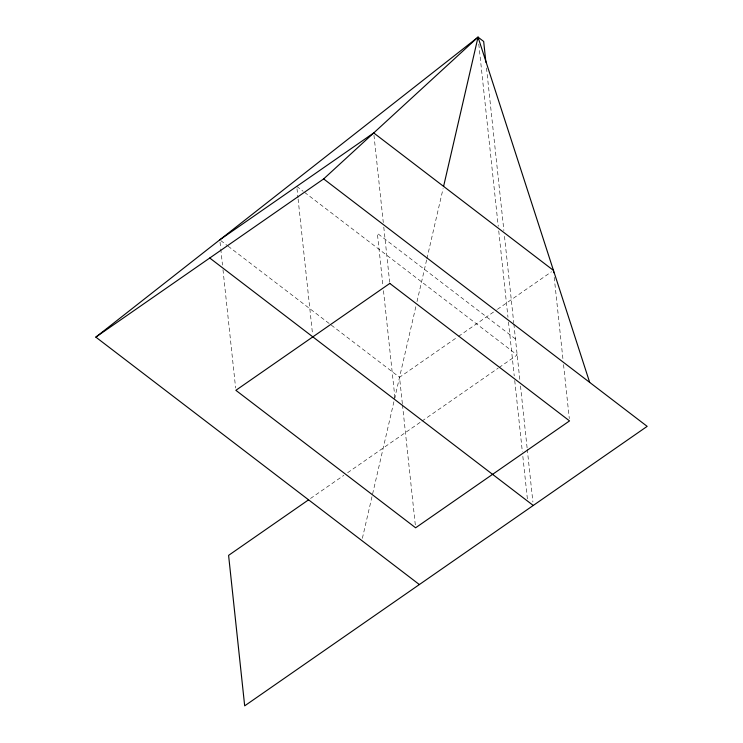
<?xml version="1.0" encoding="UTF-8"?>
<svg xmlns="http://www.w3.org/2000/svg" width="743" height="743" viewBox="0 0 743 743"><rect width="100%" height="100%" fill="white"/><g stroke="black" fill="none" stroke-linecap="round" stroke-linejoin="round"><path stroke-width="0.56" stroke-dasharray="3.71 2.79" d="M362.37 538.331L415.969 306.107M417.009 301.593L426.658 259.781M426.919 258.648L443.088 188.583M402.362 403.728L399.53 377.305L457.493 337.053M458.45 336.393L496.454 310.007M497.401 309.348L551.566 271.734M310.5 498.488L343.842 475.344M347.65 472.697L420.984 421.773M421.94 421.114L498.135 368.203M499.082 367.544L517.184 354.978L304.073 191.982M515.466 338.966L377.351 233.33L382.989 286.092M296.754 186.382L303.153 191.285M220.708 240.537L227.163 245.469M228.082 246.174L330.403 324.431M331.322 325.137L399.53 377.305M554.204 277.306L563.045 360.021M563.538 364.618L569.305 418.606M486.507 67.984L503.884 230.571M504.497 236.339L513.747 322.824M513.868 323.976L519.877 380.249M520.499 385.988L527.121 448.02M527.251 449.171L532.898 502.017M478.78 44.069L498.247 226.262M498.739 230.869L507.98 317.354M508.472 321.97L514.24 375.93M514.732 380.527L522.348 451.753M522.84 456.351L527.623 501.144M373.961 135.235L383.295 222.547M383.787 227.135L389.676 282.275M402.483 404.879L415.374 525.496M383.481 290.689L395.025 398.675M296.996 188.685L297.98 197.87M298.101 199.022L312.589 334.573M220.03 242.125L220.643 247.874M220.773 249.016L222.491 265.102M222.984 269.7L235.624 388.013"/><path stroke-width="1.11" d="M443.608 186.317L478.037 37.15L483.674 41.459L485.894 62.217M419.349 584.555L95.828 337.118L323.651 178.924L478.037 37.15L589.673 382.385M95.828 337.118L478.037 37.15L478.288 39.453M219.789 239.831L373.72 132.941L553.47 270.415L553.711 272.718M308.596 499.807L228.593 555.365L244.679 705.85L647.172 426.361L323.651 178.924M209.74 258.016L533.26 505.463M389.806 283.427L235.865 390.316L415.616 527.79L569.547 420.9L389.806 283.427"/></g></svg>
